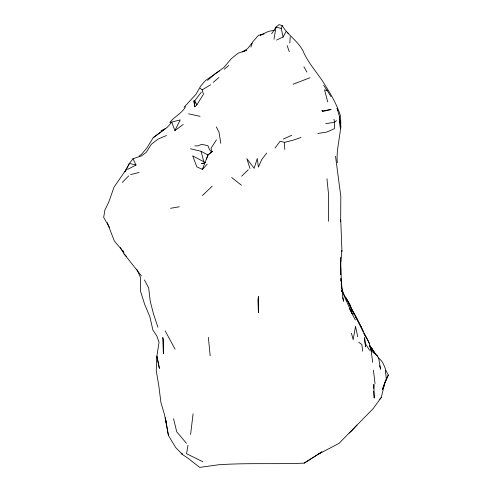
<?xml version="1.0" encoding="UTF-8"?>
<svg xmlns="http://www.w3.org/2000/svg" width="492" height="492" viewBox="0 0 492 492"><rect width="100%" height="100%" fill="white"/><g stroke="black" fill="none" stroke-linecap="round" stroke-linejoin="round"><path stroke-width="0.74" d="M328.625 221.326L328.601 194.85L326.94 178.67M340.728 260.17L340.692 274.659L340.778 257.205M373.668 388.385L373.908 384.301L374.215 398.065L373.656 391.072M337.284 162.834C335.815 146.653 342.703 131.192 340.236 115.146C336.054 102.318 328.859 90.965 321.639 79.716C315.575 71.032 308.687 62.97 304.111 53.327C299.616 41.918 288.121 35.83 282.224 25.621L279.087 24.6L276.006 27.134L271.633 33.807M136.696 269.075L140.589 277.623L140.595 291.467L144.66 304.327L149.912 316.897L152.883 330.021L156.893 336.122L159.039 342.371L156.763 356.768L156.247 370.74L158.781 385.599L160.945 402.677L164.469 414.448L168.418 435.426L175.656 447.511L182.378 454.46L188.128 458.323L199.678 467.4L218.54 464.78C247.045 462.775 275.625 464.343 304.161 463.138L321.879 451.914L304.161 463.138M289.831 42.958L290.194 36.734M340.821 261.67L341.915 250.403L340.728 219.641M341.792 251.64L341.915 250.403M193.085 413.852L190.588 434.461M187.981 445.26L186.566 453.729L202.882 461.767M273.983 39.237L276.006 27.134L281.227 28.413L283.121 37.035L276.529 40.061M378.219 357.992C384.529 361.811 384.473 369.48 388.329 375.039L384.842 382.813L381.251 397.53L372.893 408.932L338.957 443.409L318.441 454.104M383.588 387.13L384.855 382.776L388.329 375.039M205.33 162.581L192.667 155.859L196.862 166.843L202.397 169.42L207.938 155.023L212.476 151.259L207.938 155.023L206.517 159.144M250.865 47.091L252.611 42.023L258.46 35.313L264.142 34.028M281.227 28.413L282.224 25.621M384.842 382.813L382.395 389.535L386.331 378.797L385.31 370.365M139.082 156.13L141.438 154.39L146.85 148L153.227 137.674L167.255 127.342L171.782 122.176L174.875 130.595L180.238 119.9L169.802 122.533C174.266 116.506 181.96 113.461 185.539 106.678M132.988 158.762L136.038 165.011L129.396 163.442L124.968 171.849L129.396 163.442L132.988 158.762L141.432 155.927L146.155 152.446L151.376 144.254L158.061 139.088L166.487 135.509M283.121 37.035L286 31.629M322.352 111.567L322.715 110.891L331.104 109.476L322.352 111.567L321.952 110.294L322.715 110.891M216.431 139.906L211.111 148.123L211.578 152.194L209.537 149.586L207.925 145.694L201.597 144.304L198.042 145.86L194.924 145.927M126.825 168.547L114.033 187.157L108.689 202.298L104.87 210.152L103.671 217.366L109.544 227.599M275.053 148.074L280.12 141.222L284.474 142.373L292.894 140.238L300.981 137.526M266.664 153.098L261.756 159.531L258.38 167.083L257.267 158.486L254.149 168.307L246.873 158.707L249.998 168.528M200.133 88.234L202.169 89.901L203.479 94.2L196.905 104.827L194.814 106.795L193.922 100.903L194.764 100.682L201.339 92.158M251.935 43.155L247.55 48.69L242.285 52.035M379.781 399.233L381.251 397.53M356.94 425.1L351.934 430.66L349.08 433.046M202.397 169.42L207.169 164.18M184.137 107.207L196.007 94.249L200.607 86.205L205.428 80.547L219.623 70.823M122.323 182.384L128.726 175.865M212.181 186.222L202.397 195.527M241.67 176.204L248.275 169.734M207.556 80.356L215.016 73.886L223.909 67.49L231.203 58.794L238.054 53.253L246.492 50.209L243.725 51.5M336.522 120.589L334.572 122.262L325.759 123.689M213.276 82.336L218.897 77.521M224.309 69.237L228.762 65.516M153.227 137.674L163.455 130.042M174.875 130.595L183.245 124.433M202.169 89.901L210.558 84.772M127.631 169.396L136.038 165.011M204.248 163.356L201.689 163.467L204.248 163.356L201.068 151.272L190.429 148.768M161.087 130.737L165.257 128.621M283.355 139.07L291.774 135.245M293.109 84.261L309.972 77.724M261.603 34.827L260.256 35.19L268.675 31.334L274.511 30.24M130.651 174.592L139.107 172.452M170.552 208.3L179.309 206.781M317.924 133.467L326.756 132.077L334.443 128.646L334.572 122.262L333.933 119.224M188.602 113.824L200.072 116.333M330.968 96.629L327.285 90.602L324.56 89.876L327.733 101.955M287.463 32.859L288.638 33.419M201.068 151.272L207.938 155.023M358.656 342.192L361.872 344.474L362.616 351.22M231.664 177.471L241.461 185.238M379.584 365.611L380.587 369.209L378.723 358.367L377.493 356.116L371.208 350.716L369.787 346.466M157.016 356.023L159.396 368.385L156.763 356.768M120.374 247.501L124.107 253.94L126.604 256.627M370.304 346.952L372.721 349.763L369.658 345.759L374.929 353.607M186.431 443.304L176.733 431.816L173.547 418.741M123.916 252.396L114.255 240.895L107.311 222.612M377.493 356.116L373.25 351.017L369.707 345.648M141.388 275.84L124.107 253.94M370.218 346.417L374.16 351.589M323.631 85.362L327.285 90.602M365.765 344.326L369.609 350.31M181.622 453.181L182.378 454.46L181.616 453.157M303.915 66.789L306.94 72.084M342.801 292.359L349.24 303.847L354.4 314.905L351.903 309.702C357.881 318.582 361.368 328.724 366.669 337.973C371.134 345.255 371.472 354.062 372.708 362.34M369.541 343.478L363.859 333.256L366.534 338.078M122.865 250.489L123.566 251.763M165.152 330.858L175.06 349.148M349.265 308.386L355.353 319.954M144.433 279.966L148.676 287.912L150.251 301.381L153.627 314.406L157.944 327.198M351.294 312.174L352.211 313.939L344.068 295.803L341.756 287.9M194.764 100.682L196.905 104.827L193.922 100.903L194.814 106.795M216.308 126.881L219.038 132.348L220.803 143.363M347.924 301.879L345.821 297.715L349.947 304.468L352.407 311.534M348.594 303.25L352.481 311.522M287.162 45.602L289.259 51.691M351.429 333.17L353.158 339.671L355.538 326.344L357.709 336.817M342.69 297.642L343.613 301.245C341.731 293.656 342.309 285.741 340.741 278.128M339.474 116.53L340.396 128.726L339.474 116.53L337.057 108.203L337.518 110.392M339.671 120.626L339.978 122.09M340.286 123.547L341.054 127.207M341.657 290.255L341.915 291.738M165.786 419.94L168.418 435.426M373.391 370.168L375.045 383.606M165.367 417.751L166.339 423.673M341.706 290.188L341.94 291.701M335.526 156.241L340.821 196.493L340.661 221.732L340.458 219.5M340.704 279.665L340.882 281.153M341.159 283.392L341.7 287.869L340.796 267.316M210.17 355.79L208.374 337.371M284.474 142.373L284.782 149.525M163.449 339.708L163.362 353.576L162.735 337.451L163.449 339.708M258.485 296.694L258.411 312.549L257.919 299.72L258.485 296.694M360.999 326.608L354.941 315.544L363.385 331.848L360.999 326.608M364.72 338.791L364.467 337.715L365.593 346.965L364.72 338.791"/></g></svg>
